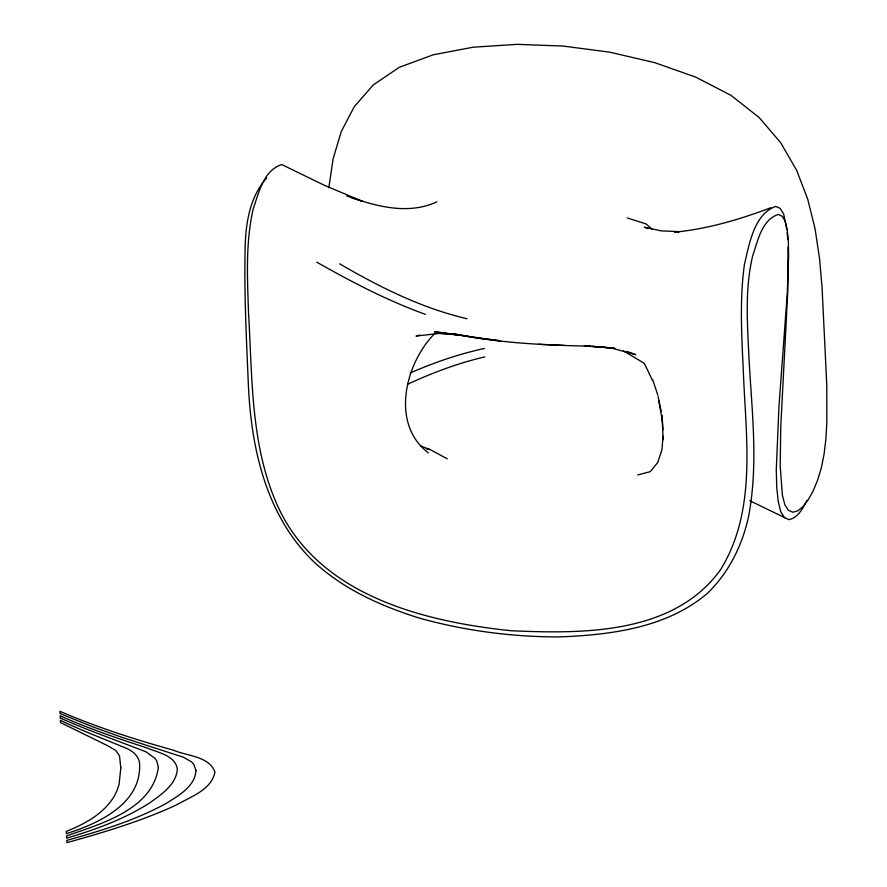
<?xml version="1.0" encoding="UTF-8"?>
<svg xmlns="http://www.w3.org/2000/svg" width="887" height="887" viewBox="0 0 887 887"><rect width="100%" height="100%" fill="white"/><g stroke="black" fill="none" stroke-linecap="round" stroke-linejoin="round"><path stroke-width="1.33" d="M663.066 436.349L661.957 449.665L657.699 462.582L650.26 471.651L637.686 474.977M328.844 187.745L333.068 158.984L341.218 131.653L354.29 106.662L373.294 84.919L399.25 67.334L433.155 54.817L473.093 47.211L517.121 44.35L563.312 46.069L609.735 52.189L654.473 62.578L695.585 77.047L731.132 95.441L759.205 117.594L780.726 142.774L796.593 170.215L807.735 199.187L815.086 228.924L819.555 258.694L822.072 287.754L826.795 385.413L826.828 422.822L825.875 439.12L824.101 453.989L821.417 467.56L817.681 479.967L813.179 490.855L808.179 499.869L802.923 506.677L797.701 510.912L792.778 512.231L788.399 510.291L784.851 504.747L782.389 495.234L780.205 466.307L780.726 427.467L787.778 291.169L788.077 247.029M807.059 500.213C802.99 507.996 798.3 517.731 788.898 519.682L749.892 500.767M435.096 333.179C405.37 362.617 389.936 423.931 428.399 452.869M266.654 178.032C248.815 197.945 245.311 226.041 245.067 251.764C244.191 296.258 246.531 340.719 248.382 385.158C251.154 447.846 265.9 514.094 311.814 559.885C341.861 588.635 380.224 605.832 419.462 618.139C465.021 630.812 512.121 636.977 559.398 636.921C610.999 634.859 666.525 627.974 707.371 593.381C728.892 572.603 742.341 545.339 748.606 516.278C759.017 461.695 751.145 406.157 748.65 351.23C747.109 319.331 745.213 286.8 752.786 255.456C757.842 240.865 761.756 219.677 778.387 214.41L782.245 216.328L785.305 221.417L787.279 229.91L788.343 241.563L788.621 256.243L787.29 293.275L778.93 407.011L776.28 469.844L776.735 487.007L778.176 501.266L780.76 511.777L784.485 517.753M786.869 229.899L783.653 213.9L780.105 208.345L775.726 206.416C753.872 214.1 749.094 244.89 744.404 264.659C739.204 302.19 742.009 340.209 743.605 377.906C746.477 441.97 756.101 512.786 720.244 570.153C673.277 634.604 582.992 633.895 511.222 630.746C422.766 621.554 318.577 595.077 277.941 506.599C250.356 445.895 252.462 377.862 248.515 312.756C247.395 278.263 245.444 243.182 253.128 209.254C258.627 193.166 263.483 170.282 281.767 164.572L324.642 185.416L362.517 201.349L351.574 197.59M408.053 384.038C432.745 372.651 458.313 363.049 484.834 356.896M410.104 373.006C434.053 362.583 458.845 353.991 484.402 348.48M770.803 207.735C739.769 219.422 707.748 228.979 674.63 232.161L679.298 231.651L661.214 230.864L644.306 227.205L647.876 228.547M436.847 201.837C407.765 215.375 375.256 206.117 346.706 195.927M419.828 335.009L416.003 336.095L439.165 333.434L447.148 333.634M446.749 333.468L437.213 333.135L460.054 335.142L434.486 331.749L500.534 340.874L478.769 338.169L453.523 333.8C498.738 343.081 544.928 345.187 590.942 346.229L584.278 345.886L614.591 348.214M538.586 344.267L564.121 345.398M614.702 348.292L592.261 346.34L610.544 347.815L635.813 354.711L627.286 351.496M426.337 448.767L430.228 449.609L447.303 458.845M467.028 318.743C421.68 308.144 379.647 287.122 339.632 263.805M627.231 217.958L646.135 223.945L651.989 229.29M420.693 446.017L430.228 449.609M425.483 314.386C387.575 300.693 351.729 282.011 316.748 262.142M623.461 350.842L644.35 363.393L652.4 380.268M652.655 379.603L657.832 395.158M658.11 396.511L661.181 411.38M658.808 400.924L662.389 420.981L662.012 415.426L663.132 439.73M787.168 232.494L787.734 239.046M662.29 419.34L663.021 429.774M120.809 767.798L119.135 784.008A73.554 59.739 21.9 0 1 113.647 797.158C103.047 814.255 84.42 824.101 66.303 831.385L66.425 833.636C97.803 823.801 140.257 804.465 139.647 765.747C140.213 756.489 132.285 750.335 124.402 747.486C102.992 738.616 81.305 730.356 60.383 720.333L60.504 722.583L107.671 745.712L115.809 750.491L119.501 755.802L120.809 767.798M158.363 767.333C152.752 809.487 100.475 824.034 66.547 835.898L66.658 838.148C95.641 829.567 124.479 819.133 150.025 802.691C161.512 794.342 176.369 784.54 177.333 768.94C174.994 755.092 157.853 752.675 147.109 748.007C117.705 738.45 88.367 728.504 60.139 715.831L60.261 718.082A643.474 522.554 21.9 0 0 96.062 732.795L145.934 751.777L155.125 758.452L156.822 761.057L158.363 767.333M195.96 770.515C195.062 786.436 178.841 795.362 166.889 803.012C135.589 820.353 101.051 830.731 66.78 840.399L66.902 842.65C104.101 832.294 141.31 821.174 176.435 804.941C190.406 796.77 211.483 790.051 214.931 772.122C209.243 755.99 187.068 756.145 173.519 750.236C134.924 739.503 96.705 727.218 59.895 711.319L60.017 713.58L93.756 727.218L122.162 737.396L183.576 757.287L191.381 761.778L193.821 764.317L195.96 770.515"/></g></svg>
